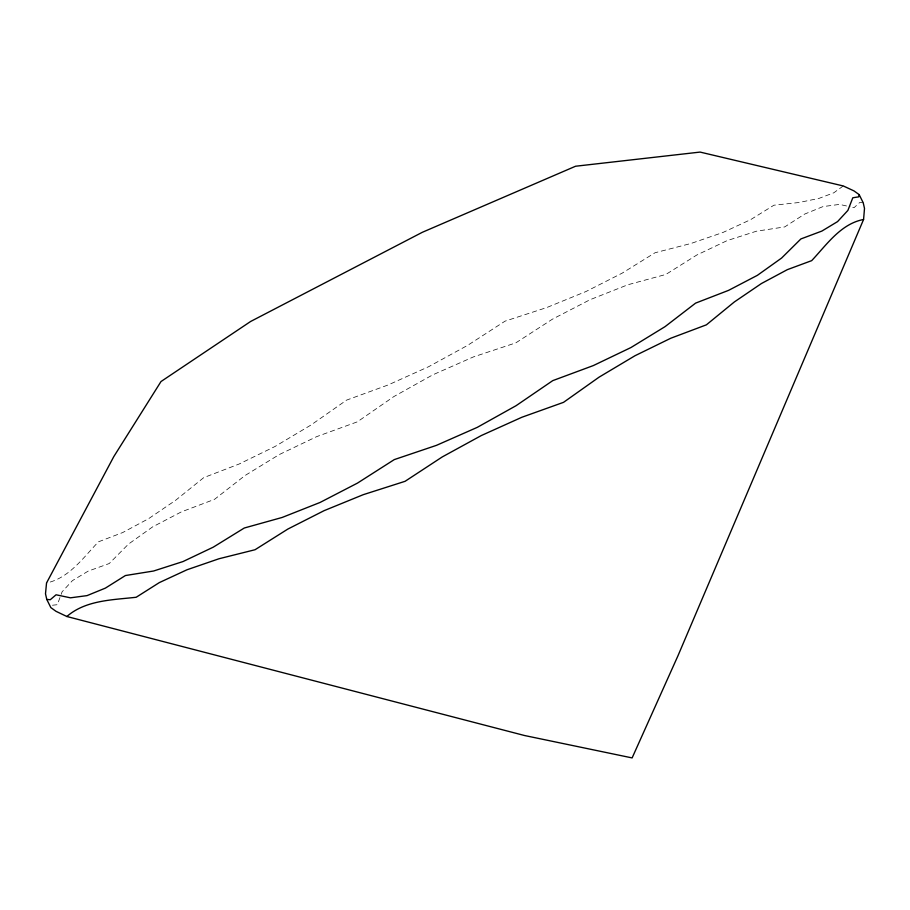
<?xml version="1.0" encoding="UTF-8"?>
<svg xmlns="http://www.w3.org/2000/svg" width="910" height="910" viewBox="0 0 910 910"><rect width="100%" height="100%" fill="white"/><g stroke="black" fill="none" stroke-linecap="round" stroke-linejoin="round"><path stroke-width="0.68" stroke-dasharray="4.55 3.41" d="M843.274 185.958L833.788 192.806L818.898 198.425L798.878 202.52L773.932 205.205L750.682 219.617L722.984 232.46L690.997 243.47L655.063 252.741L622.11 273.182L585.892 291.564L546.739 307.557L505.05 321.15L467.729 345.299L428.667 366.685L388.126 384.964L346.585 400.116L310.924 425.061L275.025 446.48L239.182 463.998L203.738 477.636L175.63 500.284L148.569 518.689L122.668 532.566L98.439 541.825C83.345 557.523 69.103 578.157 46.535 582.98M52.461 605.241L57.319 604.695L62.108 591.807L72.436 580.614L88.145 571.139L109.223 563.54L128.412 544.157L152.63 526.879L181.386 511.875L214.521 499.351L244.938 475.589L279.086 454.659L316.68 436.641L357.368 421.83L393.882 396.555L432.728 374.863L473.484 356.891L515.822 342.865L552.495 319.137L589.953 299.754L627.855 284.762L665.847 274.456L696.753 255.05L727.056 240.638L756.426 231.208L784.704 226.92L804.622 214.1L822.958 206.604L839.543 204.397L850.099 206.775M863.226 202.793L859.745 202.486L854.046 207.673L851.407 207.082"/><path stroke-width="1.36" d="M863.579 219.481L864.5 208.435L863.226 202.793L859.154 194.615L853.989 190.907L843.274 185.958L700.086 152.084L575.564 166.234L422.354 232.289L250.637 321.469L161.002 381.54L113.818 456.57L46.535 582.98L45.5 593.786L46.774 599.428L50.846 607.607L56.011 611.315L66.851 616.502L524.535 735.519L632.12 757.916L677.927 655.86L863.579 219.481C840.817 223.746 826.587 244.835 811.674 260.647L787.332 269.656L761.431 283.533L734.37 301.938L706.387 324.836L670.818 338.224L634.975 355.742L599.076 377.161L563.529 402.345L521.874 417.258L481.333 435.537L442.271 456.922L405.075 481.31L363.261 494.676L324.108 510.658L287.89 529.04L255.05 549.731L219.003 558.751L187.016 569.762L159.318 582.605L136.193 597.256C112.612 599.952 85.711 600.065 66.851 616.502M859.154 194.615L858.744 196.856L852.807 197.766L847.892 210.415L837.564 221.608L821.855 231.083L800.902 238.932L781.588 258.065L757.37 275.343L728.614 290.347L695.604 303.121L665.062 326.633L630.914 347.563L593.32 365.581L552.757 380.63L516.118 405.667L477.272 427.359L436.516 445.331L394.292 459.596L357.505 483.085L320.047 502.468L282.145 517.46L244.278 528.016L213.247 547.172L182.944 561.584L153.574 571.014L125.409 575.541L105.378 588.122L87.041 595.618L70.457 597.824L56.067 594.787L50.255 599.736L46.774 599.428"/></g></svg>
